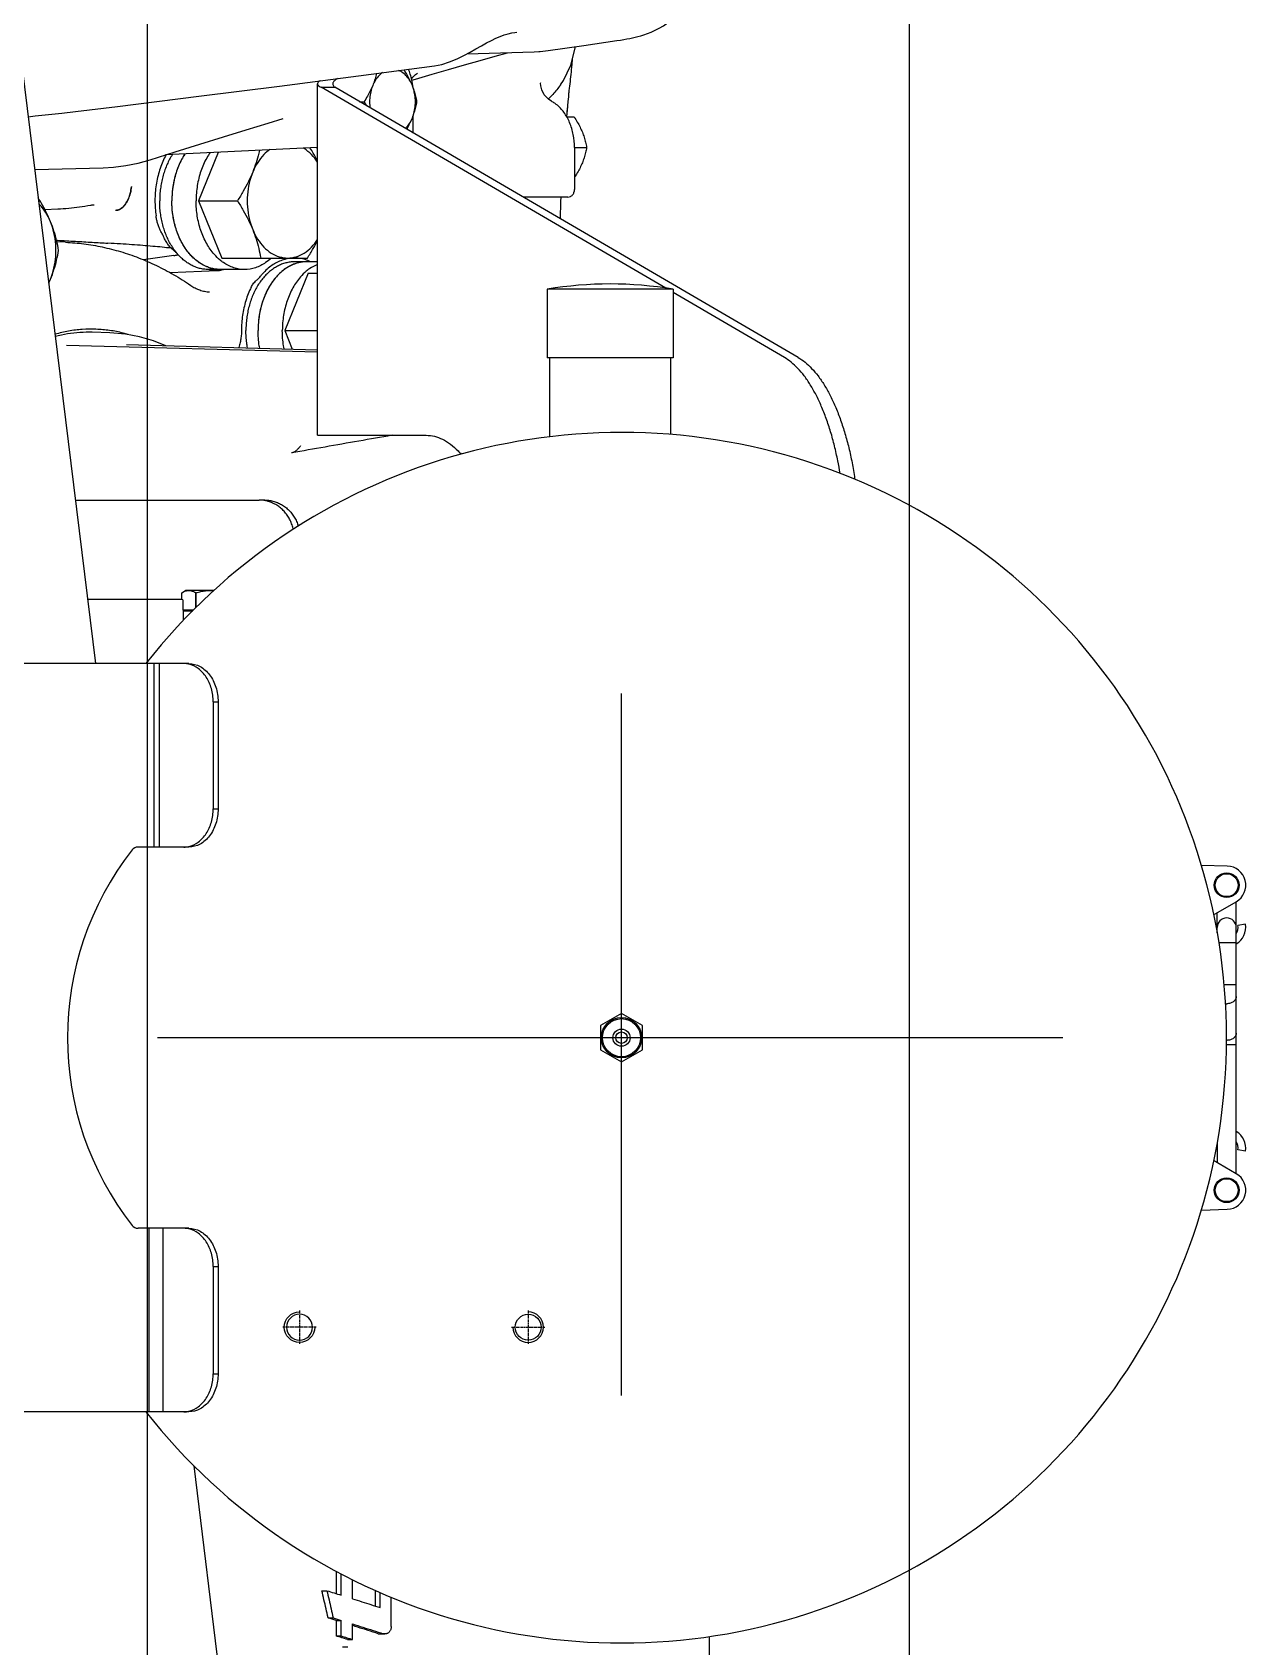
# Model space of a CAD drawing. Header units: millimetres. Extents: x 156850 to 204135, y 56350 to 74150.
# Drawn here: x 175319.9 to 175638.3, y 60633.3 to 61056.7 of the extents above; entities that cross this region are included whole.
import ezdxf

# ---------------------------------------------------------------- set-up
doc = ezdxf.new("R2010")
doc.units = ezdxf.units.MM
doc.header["$LTSCALE"] = 150
doc.linetypes.add('X-2F-PLAN$0$CENTER', pattern=[2, 1.25, -0.25, 0.25, -0.25])
doc.layers.add('-----33 Equipment', color=5, linetype='Continuous')

# ---------------------------------------------------------------- blocks, each defined once
blk = doc.blocks.new('X-2F-PLAN$0$screw_m8_l')
at = {"linetype": 'X-2F-PLAN$0$CENTER', "ltscale": 0.004064}
for p, q in [((0, -4.4), (0, 4.4)), ((-4.4, 0), (4.4, 0))]:
    blk.add_line(p, q, dxfattribs=at)
blk.add_circle((0, 0), 3.4)
blk.add_arc((0, 0), 4, 270, 180)
blk = doc.blocks.new('X-2F-PLAN$0$filter_oben')
at = {"color": 0, "linetype": 'Continuous'}
for p, q in [((1139.13, 5564.84), (1139.13, 5642.06)), ((1335.38, 5564.84), (1335.38, 5642.06)), ((1187.26, 5564.84), (1187.26, 5578.17)), ((1287.26, 5564.84), (1287.26, 5578.17)), ((1139.13, 5575.21), (1187.26, 5575.21)), ((1287.26, 5573.97), (1335.38, 5573.97)), ((1287.26, 5572.51), (1335.38, 5572.51)), ((1139.13, 5571.56), (1187.26, 5571.56)), ((1149.13, 5558.46), (1149.13, 5557.18)), ((1177.26, 5558.46), (1149.13, 5558.46)), ((1177.26, 5557.18), (1149.13, 5557.18)), ((1177.26, 5558.46), (1177.26, 5557.18)), ((1297.26, 5558.46), (1297.26, 5557.18)), ((1325.38, 5558.46), (1297.26, 5558.46)), ((1325.38, 5557.18), (1297.26, 5557.18)), ((1325.38, 5558.46), (1325.38, 5557.18)), ((1234.08, 5456.81), (1230.91, 5451.31)), ((1240.43, 5456.81), (1234.08, 5456.81)), ((1243.61, 5451.31), (1240.43, 5456.81)), ((1230.91, 5451.31), (1234.08, 5445.81)), ((1240.43, 5445.81), (1243.61, 5451.31)), ((1234.08, 5445.81), (1240.43, 5445.81)), ((1192.06, 5299.13), (1192.26, 5292.37)), ((1282.26, 5292.37), (1282.46, 5299.13)), ((1199.33, 5295.02), (1198.92, 5295.02)), ((1201.59, 5290.02), (1205.01, 5295.94)), ((1209.75, 5295.02), (1204.48, 5295.02)), ((1251.1, 5290.02), (1251.1, 5293.2)), ((1262.16, 5290.02), (1262.16, 5294.54)), ((1264.77, 5295.02), (1270.04, 5295.02)), ((1269.51, 5295.94), (1272.93, 5290.02)), ((1275.18, 5295.02), (1275.59, 5295.02)), ((1199.33, 5290.02), (1198.92, 5290.02)), ((1201.59, 5290.02), (1272.93, 5290.02)), ((1207.47, 5287.6), (1207.82, 5289.56)), ((1235.42, 5290.02), (1235.42, 5292.52)), ((1267.05, 5287.6), (1266.69, 5289.56)), ((1275.18, 5290.02), (1275.6, 5290.02))]:
    blk.add_line(p, q, dxfattribs=at)
for centre, radius in [((1237.26, 5451.31), 5.3), ((1237.26, 5451.31), 5), ((1237.26, 5451.31), 2.25), ((1237.26, 5451.31), 1.5), ((1197.26, 5292.52), 3.25), ((1197.26, 5292.52), 3), ((1277.26, 5292.52), 3.25), ((1277.26, 5292.52), 3)]:
    blk.add_circle(centre, radius, dxfattribs=at)
for centre, radius, start, end in [((1189.25, 5578.17), 1.99, 127.9436, 179.9729), ((1285.27, 5578.17), 1.99, 0.0271, 52.0564), ((1237.26, 5451.31), 158.75, 128.1867, 51.8133), ((1145.07, 5566.13), 5.94, 180.0455, 192.2101), ((1181.32, 5566.13), 5.94, 347.7899, 359.9545), ((1293.2, 5566.13), 5.94, 180.0455, 192.2101), ((1329.44, 5566.13), 5.94, 347.7899, 359.9545), ((1266.16, 5292.52), 2.5, 270, 90), ((1197.26, 5292.52), 5, 181.7225, 330), ((1208.36, 5292.52), 5, 259.686, 329.9129), ((1208.36, 5292.52), 3, 259.686, 303.2533), ((1249.45, 5292.52), 3.28, 173.5079, 180.0015), ((1266.16, 5292.52), 5, 210.0871, 280.314), ((1266.16, 5292.52), 3, 236.7467, 280.314), ((1277.26, 5292.52), 5, 210, 358.2775)]:
    blk.add_arc(centre, radius, start, end, dxfattribs=at)
blk.add_ellipse((1237.26, 5516.68), major_axis=(-11.1, 79.23), ratio=1, start_param=-0.802071, end_param=0.523771, dxfattribs=at)
for points, start_tangent, end_tangent in [([(1149.13, 5557.18), (1145.31, 5557.76), (1142.06, 5559.42), (1139.9, 5561.91), (1139.13, 5564.84)], (-1, 0), (0, 1)), ([(1139.27, 5564.87), (1140.44, 5562.35), (1142.67, 5560.28), (1145.69, 5558.93), (1149.13, 5558.46)], (0.211309, -0.977419), (1, 0)), ([(1177.26, 5558.46), (1180.7, 5558.93), (1183.73, 5560.28), (1185.96, 5562.35), (1187.12, 5564.87)], (1, 0), (0.211309, 0.977419)), ([(1187.26, 5564.84), (1186.5, 5561.91), (1184.33, 5559.42), (1181.09, 5557.76), (1177.26, 5557.18)], (0, -1), (-1, 0)), ([(1297.26, 5557.18), (1293.43, 5557.76), (1290.19, 5559.42), (1288.02, 5561.91), (1287.26, 5564.84)], (-1, 0), (0, 1)), ([(1287.39, 5564.87), (1288.56, 5562.35), (1290.79, 5560.28), (1293.81, 5558.93), (1297.26, 5558.46)], (0.211309, -0.977419), (1, 0)), ([(1325.38, 5558.46), (1328.83, 5558.93), (1331.85, 5560.28), (1334.08, 5562.35), (1335.25, 5564.87)], (1, 0), (0.211309, 0.977419)), ([(1335.38, 5564.84), (1334.62, 5561.91), (1332.45, 5559.42), (1329.21, 5557.76), (1325.38, 5557.18)], (0, -1), (-1, 0)), ([(1238.46, 5290.02), (1237.73, 5290.21), (1237.11, 5290.75), (1236.7, 5291.56), (1236.56, 5292.52)], (-1, 0), (0, 1)), ([(1248.06, 5290.02), (1247.34, 5290.21), (1246.72, 5290.75), (1246.31, 5291.56), (1246.16, 5292.52)], (-1, 0), (0, 1))]:
    blk.add_spline(points, degree=3, dxfattribs=dict(at, start_tangent=start_tangent, end_tangent=end_tangent))
blk = doc.blocks.new('X-2F-PLAN$0$A$C73FA2420')
at = {"color": 0, "linetype": 'Continuous'}
for p, q in [((1395.8, 333.65), (1136.86, 301.85)), ((1266.42, 317.76), (1266.44, 317.75)), ((1266.44, 317.76), (1266.92, 299.8)), ((1256.02, 311.71), (1255.87, 315.09)), ((1220.35, 309.42), (1218.59, 243.57)), ((1220.35, 309.43), (1220.35, 309.42)), ((1247.36, 309.69), (1247.46, 311.95)), ((1179.73, 307.12), (1179.73, 258.88)), ((1153.73, 303.93), (1153.73, 279.27)), ((1223.63, 298.01), (1223.76, 302.65)), ((1266.92, 299.8), (1266.92, 299.8)), ((1220.52, 293.71), (1219.18, 243.57)), ((1261.97, 292.38), (1261.92, 292.38)), ((1243.9, 281.24), (1242.74, 289.23)), ((1239.87, 269.93), (1239.34, 282.18)), ((1244.6, 280.53), (1245.81, 282)), ((1272.25, 243.57), (1270.26, 283.47)), ((926.45, 276.02), (850.65, 266.71)), ((1148.3, 278.68), (1153.24, 278.77)), ((1150.73, 278.73), (1150.73, 276.31)), ((1150.73, 277.5), (1150.88, 277.65)), ((1150.88, 276.16), (1150.88, 278.73)), ((1151.58, 275.46), (1155.46, 275.46)), ((1151.61, 275.43), (1155.46, 275.43)), ((1153.72, 279.19), (1155.46, 279.19)), ((1155.46, 279.19), (1156.03, 278.19)), ((1155.46, 275.43), (1155.46, 275.46)), ((1156.03, 270.78), (1156.03, 278.19)), ((1240.23, 262.69), (1240.23, 272.24)), ((1258.23, 274.8), (1243.23, 268.67)), ((1270.95, 269.61), (1258.23, 274.8)), ((1258.23, 274.8), (1258.23, 264.57)), ((1243.23, 268.67), (1243.23, 246.2)), ((1179.73, 257.35), (1179.73, 258.88)), ((1224.23, 252.17), (1219.36, 250.18)), ((1239.23, 246.05), (1224.23, 252.17)), ((1224.23, 252.17), (1224.23, 243.57)), ((1239.23, 246.05), (1239.23, 243.57)), ((1242.23, 243.57), (1242.23, 249.61)), ((893.69, 242.41), (893.69, 241.08)), ((1196.73, 243.57), (1196.73, 215.03)), ((1196.73, 243.57), (1288.93, 243.57)), ((1235.3, 152.2), (1288.01, 242.63)), ((1288.01, 242.63), (1288.01, 239.01)), ((881.83, 238.66), (881.83, 237.33)), ((885.91, 238.66), (881.83, 238.66)), ((881.83, 237.33), (885.91, 237.33)), ((885.91, 238.66), (885.91, 237.33)), ((886.58, 240.78), (886.58, 239.46)), ((892.51, 237.33), (898.05, 237.33)), ((898.75, 238.66), (892.93, 238.66)), ((1217.16, 117.44), (1288.01, 239.01)), ((879.01, 236.96), (879.01, 235.64)), ((880.9, 235.69), (880.9, 234.37)), ((880.9, 234.37), (884.98, 234.37)), ((891.58, 234.37), (896.54, 234.37)), ((1284.23, 232.53), (1284.23, 231.35)), ((882.34, 227.19), (882.34, 225.91)), ((889.27, 227.12), (893.17, 227.12)), ((893.75, 228.45), (889.69, 228.45)), ((884.34, 224.19), (891.93, 224.19)), ((1276.02, 218.44), (1280.62, 218.44)), ((1296.76, 204.37), (1297.28, 186.68)), ((1259.23, 177.84), (1259.23, 189.63)), ((1217.06, 182.65), (1196.37, 182.65)), ((1235.06, 183.28), (1217.06, 183.28)), ((1217.06, 150.28), (1217.06, 183.28)), ((1235.06, 150.28), (1235.06, 183.28)), ((1284.35, 182.17), (1284.81, 182.89)), ((1289.11, 185.01), (1289.29, 184.99)), ((1280.23, 178.23), (1280.23, 176.21)), ((1280.23, 178.13), (1282.98, 177.91)), ((1281.7, 178.05), (1282.98, 177.91)), ((1282.98, 177.91), (1283.46, 177.86)), ((1288.62, 179.81), (1288.59, 179.84)), ((1272.23, 176.13), (1261.23, 176.13)), ((1272.23, 176.13), (1272.23, 172.94)), ((1285.57, 177.65), (1286.3, 177.58)), ((1286.3, 177.58), (1287.03, 177.51)), ((1287.79, 177.42), (1288.35, 177.35)), ((1288.35, 177.35), (1288.92, 177.28)), ((1288.92, 177.28), (1289.52, 177.21)), ((1289.52, 177.21), (1290.13, 177.14)), ((1290.13, 177.14), (1290.77, 177.07)), ((1290.77, 177.07), (1291.41, 177)), ((1291.41, 177), (1292.08, 176.94)), ((1293.46, 176.8), (1293.81, 176.77)), ((1217.06, 150.9), (1196.96, 150.9)), ((1235.06, 150.28), (1217.06, 150.28)), ((1217.16, 121.06), (1234.18, 150.28)), ((881.67, 140.77), (860.04, 140.77))]:
    blk.add_line(p, q, dxfattribs=at)
at = {"color": 0, "linetype": 'X-2F-PLAN$0$CENTER', "ltscale": 4}
blk.add_line((1038.73, 48.03), (1038.73, 285.58), dxfattribs=at)
at = {"color": 0, "linetype": 'X-2F-PLAN$0$CENTER', "ltscale": 5}
blk.add_line((944.9, 163.8), (1129.01, 163.8), dxfattribs=at)
at = {"color": 0, "linetype": 'Continuous'}
for points in [[(1280.31, 319.47), (1280.5, 317.61), (1280.87, 314.17), (1281.27, 310.65), (1281.68, 307.06), (1282.11, 303.41), (1282.55, 299.69), (1282.99, 296.05)], [(1220.24, 283.4), (1221.52, 286.58), (1222.6, 290.24), (1223.3, 293.94), (1223.63, 298.01)], [(1266.92, 299.8), (1267.07, 297.1), (1267.48, 293.86), (1268.14, 290.59), (1269.01, 287.45)], [(1282.99, 296.05), (1285.66, 274.66), (1288.34, 253.54)], [(1269.01, 287.45), (1271.06, 280.91), (1273.07, 274.45), (1275, 268.22), (1276.85, 262.24), (1278.61, 256.51), (1279.8, 252.61)], [(1288.34, 253.54), (1291.02, 232.83), (1293.66, 212.84)], [(1289.91, 218.82), (1290.19, 217.88), (1291.47, 213.47), (1292.72, 209.16), (1293.92, 204.95), (1295.08, 200.86), (1296.17, 196.98), (1297.07, 193.71)], [(1290.27, 218.91), (1290.65, 218.59), (1291.38, 217.81), (1291.76, 217.32)], [(1293.66, 212.84), (1294.03, 210.94), (1294.66, 208.91), (1295.47, 206.93), (1296.35, 205.13), (1297.23, 203.5), (1298.07, 202), (1298.89, 200.57), (1299.64, 199.21), (1300.31, 197.94), (1300.89, 196.76), (1301.37, 195.64), (1301.78, 194.56), (1302.08, 193.55), (1302.3, 192.6), (1302.42, 191.75), (1302.45, 191.23)], [(1297.28, 186.68), (1297.36, 185.49), (1297.4, 185.17)], [(1284.81, 182.89), (1286.02, 184.07), (1287.31, 184.74)], [(1287.31, 184.74), (1288.41, 184.99), (1289.11, 185.01)], [(1297.4, 185.17), (1297.7, 183.04), (1299.02, 173.7), (1300.27, 165.06)], [(1253.53, 179.84), (1258.05, 179.69), (1259.23, 179.62)], [(1283.46, 177.86), (1283.92, 177.81), (1284.36, 177.77), (1284.79, 177.73), (1285.57, 177.65)], [(1288.62, 179.81), (1289.79, 179.05), (1293.79, 177.13), (1298.28, 175.98), (1298.7, 175.95)], [(1286.59, 177.56), (1287.06, 177.51), (1287.79, 177.42)], [(1292.08, 176.94), (1292.42, 176.9), (1292.76, 176.87), (1293.11, 176.84), (1293.46, 176.8)], [(1293.81, 176.77), (1294.17, 176.74), (1294.54, 176.71), (1294.9, 176.68), (1295.28, 176.64)], [(1300.27, 165.06), (1300.41, 164.09), (1300.56, 163.19), (1300.7, 162.39), (1300.84, 161.65), (1300.98, 160.95), (1301.14, 160.25), (1301.32, 159.53), (1301.53, 158.75), (1301.79, 157.91), (1302.11, 156.99), (1302.5, 156), (1302.97, 154.96), (1303.51, 153.89), (1304.15, 152.8), (1304.88, 151.69), (1305.71, 150.57), (1306.66, 149.45), (1307.73, 148.35), (1308.91, 147.29), (1310.22, 146.28), (1311.64, 145.34), (1313.17, 144.48), (1313.78, 144.18)]]:
    blk.add_lwpolyline(points, dxfattribs=at)
for centre, radius, start, end in [((1153.23, 279.27), 0.5, 271, 0), ((1136.43, 166.78), 100, 350.5028, 9.4972)]:
    blk.add_arc(centre, radius, start, end, dxfattribs=at)
for points, start_tangent, end_tangent in [([(1236.63, 314.08), (1237.73, 313.61)], (0.912566, -0.408929), (0.92582, -0.377964)), ([(1236.72, 314.06), (1237.73, 313.61)], (0.898918, -0.438118), (0.92582, -0.377964)), ([(1237.73, 313.61), (1240.2, 312.71), (1242.71, 312.01), (1245.23, 311.5)], (0.92582, -0.377964), (0.985438, -0.170033)), ([(1237.73, 313.61), (1240.6, 312.71), (1243.67, 312.25), (1246.8, 312.25), (1249.87, 312.71), (1252.73, 313.61)], (0.92582, -0.377964), (0.92582, 0.377964)), ([(1245.23, 311.5), (1247.76, 312.01), (1250.27, 312.71), (1252.73, 313.61)], (0.985438, 0.170033), (0.92582, 0.377964)), ([(1252.73, 313.61), (1255.2, 314.73), (1257.71, 316.08), (1258.98, 316.83)], (0.92582, 0.377964), (0.852762, 0.5223)), ([(1252.73, 313.61), (1255.26, 314.91), (1257.37, 316.56), (1257.46, 316.65)], (0.92582, 0.377964), (0.708995, 0.705214)), ([(1223.76, 302.65), (1223.76, 304.28), (1223.55, 307.52), (1223.04, 310.75), (1222.66, 312.39)], (0.026607, 0.999646), (-0.245427, 0.969415)), ([(1223.21, 293.27), (1223.55, 294.54), (1224.23, 298.1), (1224.54, 301.69), (1224.49, 305.29), (1224.08, 308.87), (1223.3, 312.42), (1223.29, 312.47)], (0.270311, 0.962773), (-0.263319, 0.964709)), ([(1247.36, 309.69), (1246.95, 304.84), (1246.13, 300.02), (1244.91, 295.23), (1243.29, 290.5), (1241.27, 285.85), (1238.86, 281.28), (1236.07, 276.83)], (-0.043087, -0.999071), (-0.561174, -0.827698)), ([(1247.89, 311.77), (1247.62, 307.08), (1247.37, 302.68), (1247.13, 298.54)], (-0.05675, -0.998388), (-0.058564, -0.998284)), ([(1247.91, 312.06), (1247.89, 311.77)], (-0.057165, -0.998365), (-0.05675, -0.998388)), ([(1257.01, 303.16), (1256.54, 306), (1256.21, 308.85), (1256.02, 311.71)], (-0.185021, 0.982734), (-0.043087, 0.999071)), ([(1257.12, 302.16), (1257.1, 302.5), (1257.06, 302.83), (1257.01, 303.16)], (-0.043087, 0.999071), (-0.185021, 0.982734)), ([(1245.81, 282), (1246.07, 284.3), (1246.3, 286.77), (1246.52, 289.42), (1246.73, 292.25), (1246.93, 295.29), (1247.13, 298.54)], (0.128233, 0.991744), (0.058564, 0.998284)), ([(1255.74, 296.5), (1255.73, 296.58)], (-0.052663, 0.998612), (-0.047417, 0.998875)), ([(1255.74, 296.5), (1255.77, 296.2), (1255.83, 295.9), (1255.93, 295.61), (1256.06, 295.33), (1256.22, 295.06), (1256.42, 294.79), (1256.64, 294.55), (1256.89, 294.31)], (0.047401, -0.998876), (0.753333, -0.657639)), ([(1256.89, 294.35), (1256.5, 294.75), (1256.2, 295.16), (1255.96, 295.6), (1255.81, 296.04), (1255.74, 296.5)], (-0.74273, 0.669591), (-0.078522, 0.996912)), ([(1261.92, 292.38), (1261.12, 292.5), (1260.32, 292.67), (1259.53, 292.9), (1258.77, 293.19), (1258.07, 293.53), (1257.43, 293.92), (1256.89, 294.35)], (-0.994222, 0.107345), (-0.74273, 0.669591)), ([(1256.89, 294.31), (1257.39, 293.92), (1257.98, 293.56), (1258.64, 293.23)], (0.753333, -0.657639), (0.913393, -0.407079)), ([(1258.64, 293.23), (1259.43, 292.92), (1260.25, 292.68), (1261.08, 292.5), (1261.92, 292.38)], (0.91339, -0.407085), (0.994817, -0.101682)), ([(1240.23, 272.24), (1240.25, 272.81), (1240.4, 273.95), (1240.69, 275.07), (1241.11, 276.17), (1241.68, 277.24), (1242.38, 278.27), (1243.21, 279.25), (1244.16, 280.17), (1245.22, 281.03), (1246.39, 281.82), (1247.65, 282.54), (1249, 283.16), (1250.42, 283.71), (1251.91, 284.15), (1253.45, 284.51), (1255.02, 284.76), (1256.62, 284.92), (1258.23, 284.97)], (0, 1), (1, 0)), ([(1245.81, 282), (1246.63, 282.66), (1247.55, 283.27), (1248.55, 283.8)], (0.74385, 0.668347), (0.903343, 0.428919)), ([(1248.55, 283.8), (1249.17, 284.1), (1249.77, 284.43)], (0.903343, 0.428919), (0.873733, 0.486405)), ([(1249.77, 284.43), (1250.56, 284.83), (1251.45, 285.2), (1252.41, 285.52), (1253.38, 285.77), (1254.28, 285.93)], (0.873733, 0.486405), (0.989734, 0.142923)), ([(1270.28, 283.32), (1269.81, 283.56), (1268.1, 284.35), (1266.28, 285), (1264.37, 285.52), (1262.4, 285.9), (1260.38, 286.13), (1258.34, 286.21), (1256.3, 286.14), (1254.28, 285.93)], (-0.878618, 0.477525), (-0.989734, -0.142923)), ([(1270.36, 281.65), (1270.08, 281.82), (1268.81, 282.54), (1267.47, 283.16), (1266.04, 283.71), (1264.56, 284.15), (1263.02, 284.51), (1261.45, 284.76), (1259.85, 284.92), (1258.23, 284.97)], (-0.84062, 0.541626), (-1, 0)), ([(1240.23, 269.06), (1240.25, 269.63), (1240.4, 270.77), (1240.69, 271.89), (1241.11, 272.99), (1241.68, 274.06), (1242.38, 275.09), (1243.21, 276.07), (1244.16, 276.99), (1245.22, 277.85), (1246.39, 278.64), (1247.65, 279.35), (1249, 279.98), (1250.42, 280.52), (1251.91, 280.97), (1253.45, 281.33), (1255.02, 281.58), (1256.62, 281.73), (1258.23, 281.78)], (0, 1), (1, 0)), ([(1240.69, 271.89), (1242.02, 274.58), (1244.16, 276.99), (1247.01, 279.01), (1250.42, 280.52), (1254.23, 281.47), (1258.23, 281.78)], (0.30679, 0.951777), (1, 0)), ([(1243.9, 281.24), (1243.96, 280.78), (1244.04, 280.35), (1244.08, 280.1)], (0.143529, -0.989646), (0.178144, -0.984005)), ([(1262.08, 281.49), (1261.45, 281.58), (1259.85, 281.73), (1258.23, 281.78)], (-0.988249, 0.152854), (-1, 0)), ([(1270.57, 278.33), (1269.46, 279.01), (1266.04, 280.52), (1262.24, 281.47), (1258.23, 281.78)], (-0.832646, 0.553806), (-1, 0)), ([(1262.39, 281.44), (1262.08, 281.49)], (-0.986183, 0.165659), (-0.988249, 0.152854)), ([(1269.33, 279.08), (1268.81, 279.35), (1267.47, 279.98), (1266.04, 280.52), (1264.56, 280.97), (1263.02, 281.33), (1262.39, 281.44)], (-0.874998, 0.484126), (-0.986183, 0.165659)), ([(926.01, 275.53), (925.81, 275.92), (925.8, 275.94)], (-0.5, 0.866025), (-0.429436, 0.903097)), ([(1155.46, 279.19), (1155.77, 278.55), (1155.91, 278.15)], (0.49849, -0.866895), (0.27381, -0.961784)), ([(1156.03, 277.33), (1155.97, 276.72), (1155.77, 276.1), (1155.46, 275.46)], (0, -1), (-0.49849, -0.866895)), ([(1155.46, 275.43), (1155.77, 274.15), (1155.97, 272.91), (1156.03, 271.69)], (0.27678, -0.960933), (0, -1)), ([(1155.91, 278.15), (1155.97, 277.93), (1156.03, 277.33)], (0.27381, -0.961784), (0, -1)), ([(1236.07, 276.83), (1235.38, 275.67), (1234.86, 274.45), (1234.51, 273.19), (1234.35, 271.9)], (-0.561174, -0.827698), (-0.043087, -0.999071)), ([(1242.71, 269.14), (1244.16, 270.63), (1247.01, 272.64), (1250.42, 274.16), (1254.23, 275.1), (1258.18, 275.42)], (0.638762, 0.769404), (0.999998, 0.00193)), ([(1258.18, 275.42), (1258.23, 275.42)], (0.999998, 0.00193), (1, 0)), ([(1258.28, 275.42), (1258.23, 275.42)], (-0.999998, 0.00193), (-1, 0)), ([(1270.9, 271.73), (1269.46, 272.64), (1266.04, 274.16), (1262.24, 275.1), (1258.28, 275.42)], (-0.819027, 0.573755), (-0.999998, 0.00193)), ([(1269.58, 278.94), (1269.33, 279.08)], (-0.867289, 0.497805), (-0.874998, 0.484126)), ([(1270.52, 278.36), (1270.08, 278.64), (1269.58, 278.94)], (-0.834311, 0.551294), (-0.867289, 0.497805)), ([(1239.87, 269.93), (1239.86, 270.34), (1239.96, 271.27), (1240.2, 272.2)], (-0.043106, 0.99907), (0.324934, 0.945737)), ([(1240.2, 272.2), (1240.22, 272.25)], (0.324934, 0.945737), (0.332627, 0.943058)), ([(1240.22, 272.25), (1240.23, 272.28)], (0.332627, 0.943058), (0.338239, 0.94106)), ([(1240.23, 269.06), (1240.69, 271.89)], (0, 1), (0.30679, 0.951777)), ([(1239.98, 269), (1239.91, 269.4), (1239.87, 269.93)], (-0.196467, 0.98051), (-0.043106, 0.99907)), ([(1240.22, 268.13), (1240.11, 268.47), (1239.98, 269)], (-0.333429, 0.942775), (-0.196467, 0.98051)), ([(1240.23, 262.69), (1240.69, 265.52), (1242.02, 268.22), (1242.71, 269.14)], (0, 1), (0.638762, 0.769404)), ([(1224.23, 263.51), (1222.94, 263.57), (1221.67, 263.74), (1220.44, 264.02), (1219.73, 264.24)], (-1, 0), (-0.94564, 0.325216)), ([(1235.54, 260.98), (1233.84, 261.74), (1232.04, 262.37), (1230.16, 262.86), (1228.22, 263.22), (1226.24, 263.44), (1224.23, 263.51)], (-0.89549, 0.445081), (-1, 0)), ([(1243.16, 255.73), (1242.02, 257.17), (1240.69, 259.86), (1240.23, 262.69)], (-0.678497, 0.734603), (0, 1)), ([(1258.23, 264.57), (1255.71, 263.03), (1253.2, 261.68), (1250.73, 260.56)], (-0.84076, -0.541408), (-0.92582, -0.377964)), ([(1265.73, 260.56), (1263.27, 261.68), (1260.76, 263.03), (1258.23, 264.57)], (-0.92582, 0.377964), (-0.84076, 0.541408)), ([(1179.6, 257.38), (1179.65, 257.67), (1179.73, 258.88)], (0.175726, 0.984439), (0, 1)), ([(1219.58, 258.72), (1220.23, 258.84), (1224.23, 259.16)], (0.982551, 0.185991), (1, 0)), ([(1219.67, 261.92), (1221.02, 262.13), (1222.62, 262.29), (1224.23, 262.34)], (0.983254, 0.18224), (1, 0)), ([(1242.23, 249.61), (1242.22, 250.18), (1242.07, 251.32), (1241.78, 252.44), (1241.35, 253.54), (1240.79, 254.61), (1240.08, 255.64), (1239.26, 256.62), (1238.31, 257.55), (1237.24, 258.41), (1236.08, 259.2), (1234.81, 259.91), (1233.47, 260.54), (1232.04, 261.08), (1230.56, 261.53), (1229.02, 261.88), (1227.45, 262.13), (1225.85, 262.29), (1224.23, 262.34)], (0, 1), (-1, 0)), ([(1228.08, 258.86), (1227.45, 258.95), (1225.85, 259.11), (1224.23, 259.16)], (-0.988249, 0.152854), (-1, 0)), ([(1241.78, 249.26), (1240.45, 251.95), (1238.31, 254.36), (1235.46, 256.38), (1232.04, 257.9), (1228.24, 258.84), (1224.23, 259.16)], (-0.30679, 0.951777), (-1, 0)), ([(1228.39, 258.81), (1228.08, 258.86)], (-0.986183, 0.165659), (-0.988249, 0.152854)), ([(1235.33, 256.45), (1234.81, 256.73), (1233.47, 257.36), (1232.04, 257.9), (1230.56, 258.35), (1229.02, 258.7), (1228.39, 258.81)], (-0.874998, 0.484126), (-0.986183, 0.165659)), ([(1235.54, 260.98), (1236, 260.73), (1236.47, 260.41), (1236.94, 260.03), (1237.39, 259.59)], (0.89549, -0.445081), (0.676539, -0.736407)), ([(1237.39, 259.59), (1238.07, 258.89), (1238.82, 258.22)], (0.676539, -0.736407), (0.763288, -0.646058)), ([(1250.73, 260.56), (1248.2, 259.27), (1246.1, 257.61), (1244.53, 255.69), (1243.56, 253.58), (1243.23, 251.38)], (-0.92582, -0.377964), (0, -1)), ([(1250.73, 260.56), (1248.27, 259.67), (1245.76, 258.97), (1243.23, 258.45)], (-0.92582, -0.377964), (-0.985438, -0.170033)), ([(1265.73, 260.56), (1262.87, 261.47), (1259.8, 261.93), (1256.67, 261.93), (1253.6, 261.47), (1250.73, 260.56)], (-0.92582, 0.377964), (-0.92582, -0.377964)), ([(1271.67, 256.1), (1270.37, 257.61), (1268.27, 259.26), (1265.73, 260.56)], (-0.575006, 0.818149), (-0.92582, 0.377964)), ([(1271.49, 258.79), (1270.71, 258.97), (1268.2, 259.67), (1265.73, 260.56)], (-0.977191, 0.212362), (-0.92582, 0.377964)), ([(1235.58, 256.31), (1235.33, 256.45)], (-0.867289, 0.497805), (-0.874998, 0.484126)), ([(1240.38, 252.06), (1240.08, 252.46), (1239.26, 253.44), (1238.31, 254.36), (1237.24, 255.23), (1236.08, 256.01), (1235.58, 256.31)], (-0.571956, 0.820284), (-0.867289, 0.497805)), ([(1242.98, 251.8), (1242.54, 253.2), (1241.9, 254.55), (1241.06, 255.85), (1240.03, 257.08), (1238.82, 258.22)], (-0.227794, 0.973709), (-0.763288, 0.646058)), ([(1196.73, 223.99), (1195.22, 232.7), (1193.66, 241.59), (1192.12, 250.37)], (-0.171631, 0.985161), (-0.173242, 0.984879)), ([(1193.95, 248.01), (1193.62, 248.29), (1193.31, 248.56), (1193.01, 248.85), (1192.74, 249.14), (1192.51, 249.43), (1192.33, 249.74), (1192.2, 250.05), (1192.12, 250.37)], (-0.767704, 0.640804), (-0.173262, 0.984876)), ([(1219.4, 252.33), (1220.23, 252.47), (1224.18, 252.79)], (0.981171, 0.193141), (0.999998, 0.00193)), ([(1224.18, 252.79), (1224.23, 252.79)], (0.999998, 0.00193), (1, 0)), ([(1224.28, 252.79), (1224.23, 252.79)], (-0.999998, 0.00193), (-1, 0)), ([(1239.76, 246.51), (1238.31, 248), (1235.46, 250.02), (1232.04, 251.53), (1228.24, 252.47), (1224.28, 252.79)], (-0.638762, 0.769404), (-0.999998, 0.00193)), ([(1240.52, 251.85), (1240.38, 252.06)], (-0.554366, 0.832273), (-0.571956, 0.820284)), ([(1242.23, 246.43), (1242.22, 247), (1242.07, 248.14), (1241.78, 249.26), (1241.35, 250.36), (1240.79, 251.43), (1240.52, 251.85)], (0, 1), (-0.554366, 0.832273)), ([(1243.07, 251.35), (1242.98, 251.8)], (-0.181914, 0.983314), (-0.227794, 0.973709)), ([(1243.23, 249.2), (1243.2, 250.38), (1243.07, 251.35)], (0.043043, 0.999073), (-0.181914, 0.983314)), ([(1243.23, 251.38), (1243.56, 249.17), (1244.53, 247.06), (1246.1, 245.14), (1248.1, 243.56)], (0, -1), (0.839272, -0.543712)), ([(1241.53, 243.6), (1240.45, 245.59), (1239.76, 246.51)], (-0.3786, 0.92556), (-0.638762, 0.769404)), ([(1242.23, 246.43), (1241.78, 249.26)], (0, 1), (-0.30679, 0.951777)), ([(1242.26, 245.36), (1242.59, 246.14)], (0.426821, 0.904336), (0.354196, 0.935171)), ([(1242.59, 246.14), (1243.01, 247.53), (1243.21, 248.95), (1243.23, 249.2)], (0.354196, 0.935171), (0.043043, 0.999073)), ([(1243.23, 246.2), (1245.76, 244.66), (1247.78, 243.56)], (0.84076, -0.541408), (0.889837, -0.456278)), ([(1268.37, 243.56), (1270.37, 245.14), (1271.94, 247.07), (1272.09, 247.32)], (0.839315, 0.543645), (0.505007, 0.863115)), ([(886.58, 240.78), (888.95, 241.32), (891.32, 241.86), (893.69, 242.41)], (0.974949, 0.222426), (0.974858, 0.222827)), ([(1268.69, 243.56), (1270.71, 244.66), (1272.16, 245.53)], (0.889837, 0.456278), (0.850907, 0.525316)), ([(1272.23, 243.95), (1272.24, 243.57)], (0, -1), (0.026218, -0.999656)), ([(1288.93, 243.57), (1288.87, 243.56), (1288.58, 243.43), (1288.3, 243.12), (1288.01, 242.63)], (-0.999845, 0.017629), (-0.447601, -0.894234)), ([(1289.72, 242.88), (1289.45, 243.28), (1289.16, 243.51), (1288.93, 243.57)], (-0.502556, 0.864545), (-0.999845, 0.017629)), ([(880.9, 235.69), (881.37, 237.18), (881.83, 238.66)], (0.301821, 0.953365), (0.300867, 0.953666)), ([(881.83, 237.33), (881.37, 235.85), (880.9, 234.37)], (-0.300944, -0.953642), (-0.301897, -0.953341)), ([(885.91, 238.66), (886.25, 239.72), (886.58, 240.78)], (0.300867, 0.953666), (0.300189, 0.95388)), ([(886.58, 239.46), (886.25, 238.39), (885.91, 237.33)], (-0.300268, -0.953855), (-0.300944, -0.953642)), ([(893.69, 241.08), (891.32, 240.54), (888.95, 240), (886.58, 239.46)], (-0.974872, -0.222765), (-0.974963, -0.222365)), ([(893.69, 241.08), (893.1, 239.21), (892.51, 237.33)], (-0.299752, -0.954017), (-0.300944, -0.953642)), ([(1288.93, 239.57), (1288.87, 239.57), (1288.58, 239.49), (1288.3, 239.3), (1288.01, 239.01)], (-0.999995, 0.00303), (-0.640593, -0.767881)), ([(1290.31, 238.35), (1290.02, 238.79), (1289.73, 239.14), (1289.45, 239.39), (1289.16, 239.53), (1288.93, 239.57)], (-0.503699, 0.863879), (-0.999995, 0.00303)), ([(882.41, 227.62), (883.26, 230.3), (884.12, 233), (884.56, 234.37)], (0.304455, 0.952527), (0.30225, 0.953229)), ([(884.98, 234.37), (884.12, 231.67), (883.26, 228.98), (882.41, 226.3)], (-0.301897, -0.953341), (-0.304525, -0.952504)), ([(891.58, 234.37), (890.81, 231.95), (890.04, 229.53), (889.27, 227.12)], (-0.301897, -0.953341), (-0.304254, -0.952591)), ([(1288.48, 229.08), (1286.86, 229.59), (1285.12, 229.85), (1283.35, 229.85), (1282.6, 229.77)], (-0.92582, 0.377964), (-0.990595, -0.136824)), ([(1284.23, 231.35), (1283.17, 230.69)], (-0.84076, -0.541408), (-0.859203, -0.511634)), ([(1288.48, 229.08), (1287.09, 229.71), (1285.66, 230.48), (1284.23, 231.35)], (-0.92582, 0.377964), (-0.84076, 0.541408)), ([(1291.64, 228.09), (1291.3, 228.17), (1289.88, 228.57), (1288.48, 229.08)], (-0.97615, 0.217096), (-0.92582, 0.377964)), ([(1291.87, 226.51), (1291.11, 227.41), (1289.92, 228.34), (1288.48, 229.08)], (-0.567531, 0.823352), (-0.92582, 0.377964)), ([(882.41, 227.62), (882.35, 227.35), (882.34, 227.19)], (-0.304455, -0.952527), (-0.000017, -1)), ([(882.34, 225.86), (882.35, 226.02), (882.41, 226.3)], (0.000017, 1), (0.304525, 0.952504)), ([(884.34, 224.19), (884.01, 224.21), (883.69, 224.28), (883.38, 224.39), (883.11, 224.55), (882.86, 224.74), (882.66, 224.96), (882.5, 225.2), (882.4, 225.47), (882.35, 225.74), (882.34, 225.86)], (-1, 0), (0.000017, 1)), ([(1277.21, 220.49), (1277.36, 220.34), (1278.55, 219.41), (1279.98, 218.67)], (0.693879, -0.720092), (0.92582, -0.377964)), ([(1288.48, 218.67), (1289.92, 219.4), (1291.11, 220.34), (1292, 221.43), (1292.44, 222.3)], (0.92582, 0.377964), (0.357253, 0.934008)), ([(1288.48, 218.67), (1289.88, 219.3), (1291.3, 220.06), (1292.6, 220.85)], (0.92582, 0.377964), (0.842883, 0.538097)), ([(1277.02, 220.15), (1277.16, 220.06), (1278.59, 219.3), (1279.98, 218.67)], (0.863402, -0.504517), (0.92582, -0.377964)), ([(1279.98, 218.67), (1281.38, 218.16), (1282.8, 217.76), (1284.23, 217.47)], (0.92582, -0.377964), (0.985438, -0.170033)), ([(1279.98, 218.67), (1281.61, 218.16), (1283.35, 217.9), (1285.12, 217.9), (1286.86, 218.16), (1288.03, 218.5)], (0.92582, -0.377964), (0.94288, 0.333133)), ([(1284.23, 217.47), (1285.66, 217.76), (1287.09, 218.16), (1288.13, 218.53)], (0.985438, 0.170033), (0.933111, 0.359588)), ([(1288.03, 218.5), (1288.48, 218.67)], (0.94288, 0.333133), (0.92582, 0.377964)), ([(1288.12, 218.53), (1288.5, 218.57)], (0.994805, 0.101794), (0.992372, 0.123279)), ([(1288.13, 218.53), (1288.48, 218.67)], (0.933111, 0.359588), (0.92582, 0.377964)), ([(1288.5, 218.57), (1289.52, 218.73), (1291.05, 219.09), (1292.5, 219.59), (1292.76, 219.69)], (0.992372, 0.123279), (0.920843, 0.389935)), ([(1284.12, 181.76), (1284.35, 182.17)], (0.518714, 0.854948), (0.468953, 0.883223)), ([(1285.04, 182.9), (1284.94, 183.02)], (-0.681484, 0.731833), (-0.676372, 0.73656)), ([(1288.59, 179.84), (1287.36, 180.75), (1285.04, 182.9)], (-0.822193, 0.569209), (-0.681484, 0.731833)), ([(1272.23, 176.13), (1275.61, 176.46), (1278.76, 177.4), (1281.46, 178.92), (1283.53, 180.9)], (1, 0), (0.615572, 0.788081)), ([(1283.53, 180.9), (1284.12, 181.76)], (0.615572, 0.788081), (0.518714, 0.854948)), ([(1259.23, 177.84), (1259.37, 177.21), (1259.79, 176.65), (1260.45, 176.26), (1261.23, 176.13)], (0, -1), (1, 0)), ([(1268.23, 174.07), (1266.92, 174.67), (1265.58, 175.39), (1264.36, 176.13)], (-0.92582, 0.377964), (-0.842893, 0.538081)), ([(1272.23, 172.94), (1270.89, 173.22), (1269.55, 173.59), (1268.23, 174.07)], (-0.985438, 0.170033), (-0.92582, 0.377964)), ([(1276.23, 174.07), (1274.92, 173.59), (1273.58, 173.22), (1272.23, 172.94)], (-0.92582, -0.377964), (-0.985438, -0.170033)), ([(1280.23, 176.21), (1278.89, 175.39), (1277.55, 174.67), (1276.23, 174.07)], (-0.84076, -0.541408), (-0.92582, -0.377964))]:
    blk.add_spline(points, degree=3, dxfattribs=dict(at, start_tangent=start_tangent, end_tangent=end_tangent))
blk.add_open_spline([(1156.03, 271.69), (1156.03, 271.4), (1156.02, 271.11), (1156, 270.81)], degree=3, dxfattribs=at)
for points, knots in [([(1172.11, 249.91), (1172.18, 249.92), (1172.67, 250.04), (1173.57, 250.32), (1174.74, 250.85), (1175.83, 251.53), (1176.82, 252.32), (1177.69, 253.23), (1178.42, 254.24), (1179, 255.33), (1179.39, 256.38), (1179.55, 257.08), (1179.6, 257.38)], [2.394684, 2.394684, 2.394684, 2.394684, 2.613233, 3.908947, 5.200247, 6.476593, 7.7431, 8.99658, 10.234833, 11.46534, 12.68209, 13.595189, 13.595189, 13.595189, 13.595189]), ([(1179.73, 257.35), (1179.73, 256.94), (1179.68, 256.13), (1179.42, 254.95), (1179, 253.8), (1178.42, 252.71), (1177.69, 251.7), (1176.82, 250.79), (1175.83, 249.99), (1174.74, 249.32), (1173.76, 248.88), (1173.15, 248.66), (1172.95, 248.6)], [0, 0, 0, 0, 1.20827, 2.422122, 3.638872, 4.869378, 6.107631, 7.361112, 8.627619, 9.903964, 11.195264, 11.845129, 11.845129, 11.845129, 11.845129]), ([(1196.73, 215.03), (1196.73, 214.31), (1196.55, 212.83), (1195.75, 210.67), (1194.43, 208.57), (1193.03, 207.01), (1192.09, 206.14), (1191.81, 205.89)], [0, 0, 0, 0, 2.163193, 4.425158, 6.869049, 9.554633, 10.693861, 10.693861, 10.693861, 10.693861]), ([(1186.76, 106.43), (1187.86, 106.61), (1190.27, 107.05), (1193.91, 107.86), (1197.63, 108.87), (1201.11, 110.02), (1204.34, 111.3), (1207.29, 112.69), (1209.95, 114.18), (1212.28, 115.77), (1214.27, 117.44), (1215.91, 119.18), (1216.79, 120.43), (1217.16, 121.06)], [18.225214, 18.225214, 18.225214, 18.225214, 21.567081, 25.577791, 29.429948, 33.102791, 36.578428, 39.842493, 42.884967, 45.701245, 48.293536, 50.672663, 52.860229, 52.860229, 52.860229, 52.860229]), ([(1217.16, 117.44), (1216.79, 116.81), (1215.91, 115.56), (1214.27, 113.81), (1212.28, 112.14), (1209.95, 110.55), (1207.29, 109.06), (1204.34, 107.67), (1201.11, 106.4), (1197.63, 105.25), (1193.91, 104.23), (1190.01, 103.36), (1187.07, 102.84), (1185.45, 102.6), (1185.2, 102.56)], [0, 0, 0, 0, 2.187566, 4.566693, 7.158984, 9.975262, 13.017736, 16.281801, 19.757438, 23.430281, 27.282438, 31.293148, 35.439321, 36.212578, 36.212578, 36.212578, 36.212578])]:
    blk.add_open_spline(points, degree=3, knots=knots, dxfattribs=at)
at = {"color": 0}
blk.add_blockref('X-2F-PLAN$0$filter_oben', (-198.52, -5287.52), dxfattribs=at)
blk.add_blockref('X-2F-PLAN$0$filter_oben', (-198.52, -5287.52), dxfattribs=at)
blk = doc.blocks.new('X-2F-PLAN$0$zw$C47F')
at = {"layer": '-----33 Equipment'}
for p, q in [((5540.86, 1136.3), (3625.86, 1136.3)), ((6141.06, 936.3), (159.78, 936.3))]:
    blk.add_line(p, q, dxfattribs=at)
blk.add_blockref('X-2F-PLAN$0$A$C73FA2420', (2898.05, 848.02), dxfattribs=at)
at = {"layer": '-----33 Equipment', "xscale": -1}
blk.add_blockref('X-2F-PLAN$0$screw_m8_l', (3860.86, 1096.3), dxfattribs=at)
at = {"layer": '-----33 Equipment', "rotation": 180}
blk.add_blockref('X-2F-PLAN$0$screw_m8_l', (3860.86, 1036.3), dxfattribs=at)

msp = doc.modelspace()

# ---------------------------------------------------------------- block references
at = {"layer": '-----33 Equipment', "rotation": 90.00000000000001}
msp.add_blockref('X-2F-PLAN$0$zw$C47F', (176486.3, 56856.22), dxfattribs=at)

doc.saveas('drawing.dxf')
